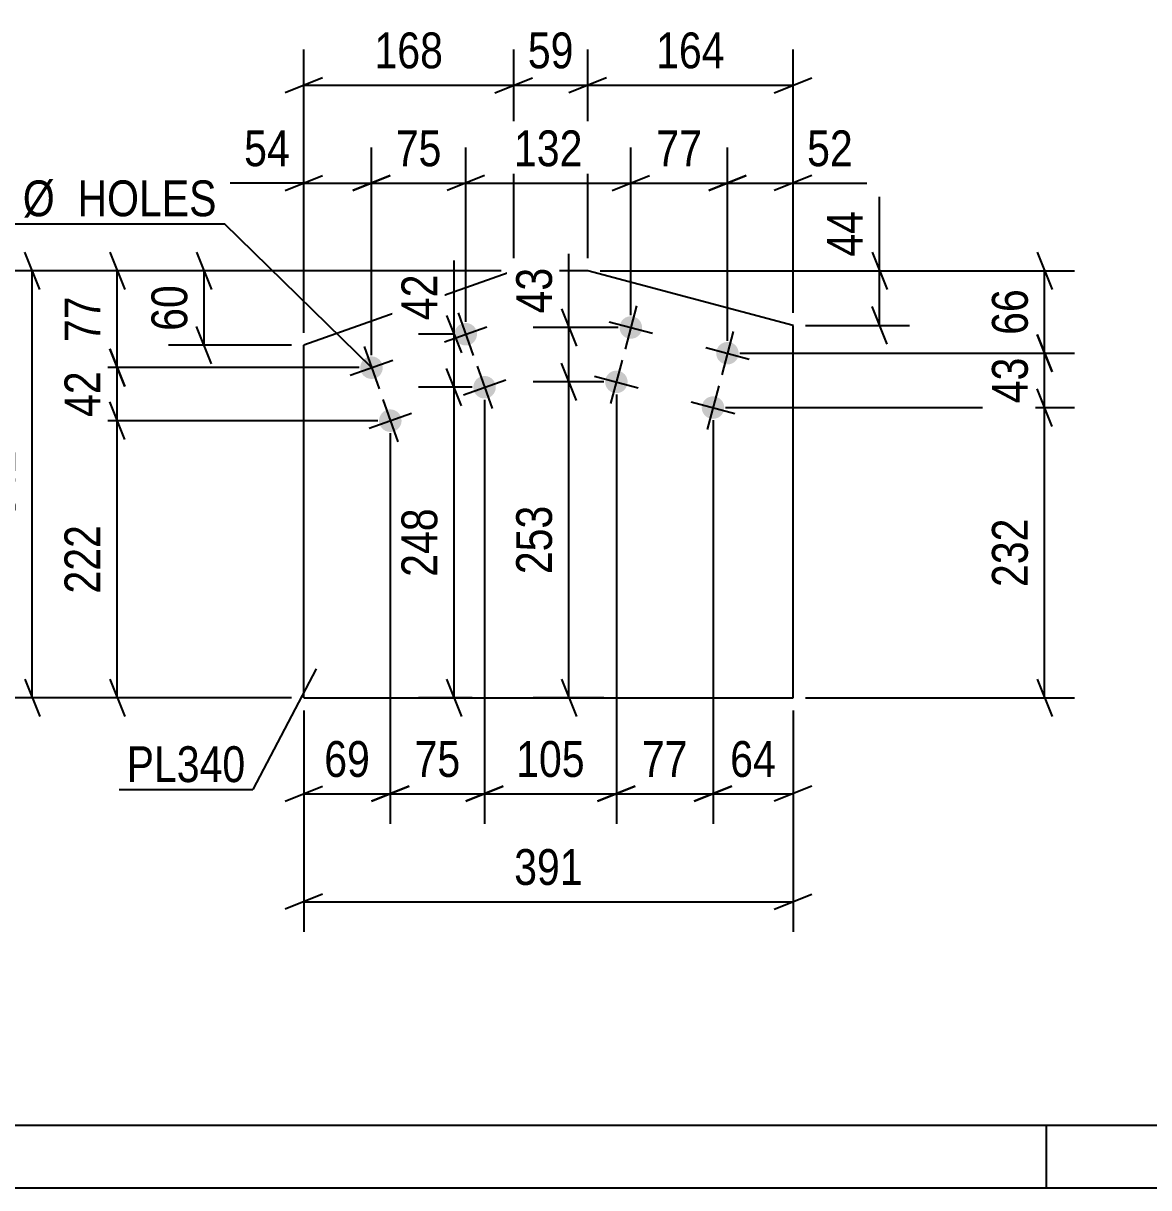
# Model space of a CAD drawing. Header units: millimetres. Extents: x 0 to 841, y 0 to 594.
# Drawn here: x 129.1 to 219.2, y 0 to 93.1 of the extents above; entities that cross this region are included whole.
import ezdxf

# ---------------------------------------------------------------- set-up
doc = ezdxf.new("R2010")
doc.units = ezdxf.units.MM
doc.styles.add('Arial Narrow', font='ARIALN.TTF', dxfattribs={"height": 0.2})

# ---------------------------------------------------------------- blocks, each defined once
blk = doc.blocks.new('Unknown-122569494-1133')
at = {"color": 5, "linetype": 'Continuous'}
for p, q in [((5, 5), (836, 5)), ((211, 0), (211, 5)), ((0, 0), (841, 0))]:
    blk.add_line(p, q, dxfattribs=at)
blk = doc.blocks.new('Bolt-122569494-1710 - 1704')
at = {"linetype": 'Continuous'}
for points in [[(178.621, 68.568, -1), (176.881, 69.03, -1)], [(186.352, 66.512, -1), (184.613, 66.974, -1)], [(177.464, 64.219, -1), (175.725, 64.681, -1)], [(185.196, 62.163, -1), (183.456, 62.625, -1)]]:
    blk.add_hatch(color=1, dxfattribs=at).paths.add_polyline_path(points)
at = {"color": 1, "linetype": 'Continuous'}
for p, q in [((178.214, 70.538), (177.288, 67.059)), ((176.011, 69.261), (179.491, 68.336)), ((185.945, 68.483), (185.02, 65.003)), ((183.743, 67.206), (187.222, 66.28)), ((177.057, 66.189), (176.132, 62.71)), ((174.855, 64.913), (178.334, 63.987)), ((184.789, 64.134), (183.863, 60.655)), ((182.586, 62.857), (186.065, 61.932))]:
    blk.add_line(p, q, dxfattribs=at)
blk = doc.blocks.new('Bolt-122569494-1715 - 1704')
at = {"linetype": 'Continuous'}
for points in [[(165.391, 68.565, -1), (163.695, 67.963, -1)], [(157.852, 65.89, -1), (156.155, 65.288, -1)], [(166.896, 64.324, -1), (165.199, 63.722, -1)], [(159.356, 61.649, -1), (157.66, 61.047, -1)]]:
    blk.add_hatch(color=1, dxfattribs=at).paths.add_polyline_path(points)
at = {"color": 1, "linetype": 'Continuous'}
for p, q in [((163.941, 69.96), (165.145, 66.567)), ((162.847, 67.662), (166.24, 68.866)), ((156.402, 67.286), (157.605, 63.893)), ((155.307, 64.987), (158.7, 66.191)), ((165.446, 65.719), (166.649, 62.326)), ((164.351, 63.421), (167.744, 64.624)), ((157.906, 63.045), (159.11, 59.652)), ((156.811, 60.746), (160.204, 61.95))]:
    blk.add_line(p, q, dxfattribs=at)
blk = doc.blocks.new('Part-122569494-1730 - 1704')
at = {"color": 2, "linetype": 'Continuous'}
for p, q in [((168.378, 73.338), (151.592, 67.383)), ((174.302, 73.338), (168.378, 73.338)), ((190.731, 68.969), (174.302, 73.338)), ((190.731, 39.176), (190.731, 68.969)), ((151.592, 39.176), (151.592, 67.383)), ((151.592, 39.176), (190.731, 39.176))]:
    blk.add_line(p, q, dxfattribs=at)
blk = doc.blocks.new('StraightDimension-122569494-1742 - 1704')
at = {"color": 7, "linetype": 'Continuous'}
for p, q in [((173.392, 62.95), (172.192, 65.95)), ((175.595, 64.45), (169.942, 64.45)), ((172.792, 39.176), (172.792, 64.45)), ((172.192, 40.676), (173.392, 37.676)), ((175.596, 39.176), (169.942, 39.176))]:
    blk.add_line(p, q, dxfattribs=at)
at = {"color": 0}
blk.add_wipeout([(172.042, 55.155), (167.842, 55.155), (167.842, 48.471), (172.042, 48.471)], dxfattribs=at)
at = {"color": 3, "style": 'Arial Narrow'}
blk.add_text('253', height=2.8633, rotation=90.00021, dxfattribs=at).set_placement((171.442, 49.071))
blk = doc.blocks.new('StraightDimension-122569494-1790 - 1704')
at = {"color": 7, "linetype": 'Continuous'}
for p, q in [((168.378, 74.338), (168.378, 91.031)), ((174.302, 74.338), (174.302, 91.031)), ((166.878, 87.581), (169.878, 88.781)), ((175.802, 88.781), (172.802, 87.581)), ((168.378, 88.181), (174.302, 88.181))]:
    blk.add_line(p, q, dxfattribs=at)
at = {"color": 0}
blk.add_wipeout([(173.768, 88.931), (173.768, 93.131), (168.912, 93.131), (168.912, 88.931)], dxfattribs=at)
at = {"color": 3, "style": 'Arial Narrow'}
blk.add_text('59', height=2.8633, dxfattribs=at).set_placement((169.512, 89.531))
blk = doc.blocks.new('StraightDimension-122569494-1908 - 1704')
at = {"color": 7, "linetype": 'Continuous'}
for p, q in [((158.508, 60.348), (158.508, 29.108)), ((151.592, 38.176), (151.592, 29.108)), ((150.092, 30.908), (153.092, 32.108)), ((160.008, 32.108), (157.008, 30.908)), ((151.592, 31.508), (158.508, 31.508))]:
    blk.add_line(p, q, dxfattribs=at)
at = {"color": 0}
blk.add_wipeout([(157.478, 32.258), (157.478, 36.458), (152.622, 36.458), (152.622, 32.258)], dxfattribs=at)
at = {"color": 3, "style": 'Arial Narrow'}
blk.add_text('69', height=2.8633, dxfattribs=at).set_placement((153.222, 32.858))
blk = doc.blocks.new('StraightDimension-122569494-1844 - 1704')
at = {"color": 7, "linetype": 'Continuous'}
for p, q in [((177.751, 69.799), (177.751, 83.201)), ((185.482, 67.743), (185.482, 83.201)), ((176.251, 79.751), (179.251, 80.951)), ((177.751, 80.351), (185.482, 80.351)), ((186.982, 80.951), (183.982, 79.751))]:
    blk.add_line(p, q, dxfattribs=at)
at = {"color": 0}
blk.add_wipeout([(184.045, 81.101), (184.045, 85.301), (179.189, 85.301), (179.189, 81.101)], dxfattribs=at)
at = {"color": 3, "style": 'Arial Narrow'}
blk.add_text('77', height=2.8633, dxfattribs=at).set_placement((179.789, 81.701))
blk = doc.blocks.new('StraightDimension-122569494-1756 - 1704')
at = {"color": 7, "linetype": 'Continuous'}
for p, q in [((163.612, 68.264), (163.612, 74.17)), ((163.612, 68.264), (163.612, 74.17)), ((163.012, 69.764), (164.212, 66.764)), ((163.543, 68.264), (160.762, 68.264)), ((163.612, 64.023), (163.612, 68.264)), ((164.212, 62.523), (163.012, 65.523)), ((165.048, 64.023), (160.762, 64.023))]:
    blk.add_line(p, q, dxfattribs=at)
at = {"color": 0}
blk.add_wipeout([(162.862, 73.645), (158.662, 73.645), (158.662, 68.789), (162.862, 68.789)], dxfattribs=at)
at = {"color": 3, "style": 'Arial Narrow'}
blk.add_text('42', height=2.8633, rotation=90.00021, dxfattribs=at).set_placement((162.262, 69.389))
blk = doc.blocks.new('StraightDimension-122569494-1732 - 1704')
at = {"color": 7, "linetype": 'Continuous'}
for p, q in [((172.792, 68.799), (172.792, 74.705)), ((172.792, 68.799), (172.792, 74.705)), ((172.192, 70.299), (173.392, 67.299)), ((176.751, 68.799), (169.942, 68.799)), ((172.792, 64.45), (172.792, 68.799)), ((173.392, 62.95), (172.192, 65.95)), ((175.595, 64.45), (169.942, 64.45))]:
    blk.add_line(p, q, dxfattribs=at)
at = {"color": 0}
blk.add_wipeout([(172.042, 74.18), (167.842, 74.18), (167.842, 69.324), (172.042, 69.324)], dxfattribs=at)
at = {"color": 3, "style": 'Arial Narrow'}
blk.add_text('43', height=2.8633, rotation=90.00021, dxfattribs=at).set_placement((171.442, 69.924))
blk = doc.blocks.new('StraightDimension-122569494-1901 - 1704')
at = {"color": 7, "linetype": 'Continuous'}
for p, q in [((137.253, 59.848), (136.053, 62.848)), ((157.508, 61.348), (133.803, 61.348)), ((136.653, 39.176), (136.653, 61.348)), ((136.053, 40.676), (137.253, 37.676)), ((150.592, 39.176), (133.803, 39.176))]:
    blk.add_line(p, q, dxfattribs=at)
at = {"color": 0}
blk.add_wipeout([(135.903, 53.604), (131.703, 53.604), (131.703, 46.92), (135.903, 46.92)], dxfattribs=at)
at = {"color": 3, "style": 'Arial Narrow'}
blk.add_text('222', height=2.8633, rotation=90.00021, dxfattribs=at).set_placement((135.303, 47.52))
blk = doc.blocks.new('StraightDimension-122569494-1766 - 1704')
at = {"color": 7, "linetype": 'Continuous'}
for p, q in [((164.212, 62.523), (163.012, 65.523)), ((165.048, 64.023), (160.762, 64.023)), ((163.612, 39.176), (163.612, 64.023)), ((163.012, 40.676), (164.212, 37.676)), ((165.049, 39.176), (160.762, 39.176))]:
    blk.add_line(p, q, dxfattribs=at)
at = {"color": 0}
blk.add_wipeout([(162.862, 54.942), (158.662, 54.942), (158.662, 48.257), (162.862, 48.257)], dxfattribs=at)
at = {"color": 3, "style": 'Arial Narrow'}
blk.add_text('248', height=2.8633, rotation=90.00021, dxfattribs=at).set_placement((162.262, 48.857))
blk = doc.blocks.new('StraightDimension-122569494-1780 - 1704')
at = {"color": 7, "linetype": 'Continuous'}
for p, q in [((174.302, 74.338), (174.302, 91.031)), ((190.731, 69.969), (190.731, 91.031)), ((175.802, 88.781), (172.802, 87.581)), ((189.231, 87.581), (192.231, 88.781)), ((174.302, 88.181), (190.731, 88.181))]:
    blk.add_line(p, q, dxfattribs=at)
at = {"color": 0}
blk.add_wipeout([(185.858, 88.931), (185.858, 93.131), (179.174, 93.131), (179.174, 88.931)], dxfattribs=at)
at = {"color": 3, "style": 'Arial Narrow'}
blk.add_text('164', height=2.8633, dxfattribs=at).set_placement((179.774, 89.531))
blk = doc.blocks.new('StraightDimension-122569494-1864 - 1704')
at = {"color": 7, "linetype": 'Continuous'}
for p, q in [((157.003, 66.589), (157.003, 83.201)), ((164.543, 69.264), (164.543, 83.201)), ((155.503, 79.751), (158.503, 80.951)), ((157.003, 80.351), (164.543, 80.351)), ((166.043, 80.951), (163.043, 79.751))]:
    blk.add_line(p, q, dxfattribs=at)
at = {"color": 0}
blk.add_wipeout([(163.201, 81.101), (163.201, 85.301), (158.345, 85.301), (158.345, 81.101)], dxfattribs=at)
at = {"color": 3, "style": 'Arial Narrow'}
blk.add_text('75', height=2.8633, dxfattribs=at).set_placement((158.945, 81.701))
blk = doc.blocks.new('StraightDimension-122569494-1800 - 1704')
at = {"color": 7, "linetype": 'Continuous'}
for p, q in [((151.592, 68.383), (151.592, 91.031)), ((168.378, 74.338), (168.378, 91.031)), ((153.092, 88.781), (150.092, 87.581)), ((166.878, 87.581), (169.878, 88.781)), ((151.592, 88.181), (168.378, 88.181))]:
    blk.add_line(p, q, dxfattribs=at)
at = {"color": 0}
blk.add_wipeout([(163.327, 88.931), (163.327, 93.131), (156.643, 93.131), (156.643, 88.931)], dxfattribs=at)
at = {"color": 3, "style": 'Arial Narrow'}
blk.add_text('168', height=2.8633, dxfattribs=at).set_placement((157.243, 89.531))
blk = doc.blocks.new('StraightDimension-122569494-1811 - 1704')
at = {"color": 7, "linetype": 'Continuous'}
for p, q in [((151.592, 38.176), (151.592, 20.468)), ((190.731, 38.176), (190.731, 20.468)), ((153.092, 23.468), (150.092, 22.268)), ((189.231, 22.268), (192.231, 23.468)), ((151.592, 22.868), (190.731, 22.868))]:
    blk.add_line(p, q, dxfattribs=at)
at = {"color": 0}
blk.add_wipeout([(174.504, 23.618), (174.504, 27.818), (167.819, 27.818), (167.819, 23.618)], dxfattribs=at)
at = {"color": 3, "style": 'Arial Narrow'}
blk.add_text('391', height=2.8633, dxfattribs=at).set_placement((168.419, 24.218))
blk = doc.blocks.new('StraightDimension-122569494-1816 - 1704')
at = {"color": 7, "linetype": 'Continuous'}
for p, q in [((197.655, 73.338), (197.655, 79.244)), ((197.655, 73.338), (197.655, 79.244)), ((197.055, 74.838), (198.255, 71.838)), ((175.302, 73.338), (200.055, 73.338)), ((197.655, 68.969), (197.655, 73.338)), ((198.255, 67.469), (197.055, 70.469)), ((191.731, 68.969), (200.055, 68.969))]:
    blk.add_line(p, q, dxfattribs=at)
at = {"color": 0}
blk.add_wipeout([(196.905, 78.719), (192.705, 78.719), (192.705, 73.863), (196.905, 73.863)], dxfattribs=at)
at = {"color": 3, "style": 'Arial Narrow'}
blk.add_text('44', height=2.8633, rotation=90.00021, dxfattribs=at).set_placement((196.305, 74.463))
blk = doc.blocks.new('StraightDimension-122569494-1825 - 1704')
at = {"color": 7, "linetype": 'Continuous'}
for p, q in [((143.011, 74.838), (144.211, 71.838)), ((167.378, 73.338), (140.761, 73.338)), ((143.611, 67.383), (143.611, 73.338)), ((144.211, 65.883), (143.011, 68.883)), ((150.592, 67.383), (140.761, 67.383))]:
    blk.add_line(p, q, dxfattribs=at)
at = {"color": 0}
blk.add_wipeout([(142.861, 72.789), (138.661, 72.789), (138.661, 67.932), (142.861, 67.932)], dxfattribs=at)
at = {"color": 3, "style": 'Arial Narrow'}
blk.add_text('60', height=2.8633, rotation=90.00021, dxfattribs=at).set_placement((142.261, 68.532))
blk = doc.blocks.new('StraightDimension-122569494-1834 - 1704')
at = {"color": 7, "linetype": 'Continuous'}
for p, q in [((185.482, 67.743), (185.482, 83.201)), ((190.731, 69.969), (190.731, 83.201)), ((183.982, 79.751), (186.982, 80.951)), ((185.482, 80.351), (190.731, 80.351)), ((192.231, 80.951), (189.231, 79.751)), ((190.731, 80.351), (196.637, 80.351)), ((190.731, 80.351), (196.637, 80.351))]:
    blk.add_line(p, q, dxfattribs=at)
at = {"color": 0}
blk.add_wipeout([(196.112, 81.101), (196.112, 85.301), (191.256, 85.301), (191.256, 81.101)], dxfattribs=at)
at = {"color": 3, "style": 'Arial Narrow'}
blk.add_text('52', height=2.8633, dxfattribs=at).set_placement((191.856, 81.701))
blk = doc.blocks.new('StraightDimension-122569494-1854 - 1704')
at = {"color": 7, "linetype": 'Continuous'}
for p, q in [((164.543, 69.264), (164.543, 83.201)), ((177.751, 69.799), (177.751, 83.201)), ((166.043, 80.951), (163.043, 79.751)), ((164.543, 80.351), (177.751, 80.351)), ((176.251, 79.751), (179.251, 80.951))]:
    blk.add_line(p, q, dxfattribs=at)
at = {"color": 0}
blk.add_wipeout([(174.489, 81.101), (174.489, 85.301), (167.805, 85.301), (167.805, 81.101)], dxfattribs=at)
at = {"color": 3, "style": 'Arial Narrow'}
blk.add_text('132', height=2.8633, dxfattribs=at).set_placement((168.405, 81.701))
blk = doc.blocks.new('StraightDimension-122569494-1938 - 1704')
at = {"color": 7, "linetype": 'Continuous'}
for p, q in [((184.326, 61.394), (184.326, 29.108)), ((190.731, 38.176), (190.731, 29.108)), ((182.826, 30.908), (185.826, 32.108)), ((192.231, 32.108), (189.231, 30.908)), ((184.326, 31.508), (190.731, 31.508))]:
    blk.add_line(p, q, dxfattribs=at)
at = {"color": 0}
blk.add_wipeout([(189.956, 32.258), (189.956, 36.458), (185.1, 36.458), (185.1, 32.258)], dxfattribs=at)
at = {"color": 3, "style": 'Arial Narrow'}
blk.add_text('64', height=2.8633, dxfattribs=at).set_placement((185.7, 32.858))
blk = doc.blocks.new('StraightDimension-122569494-1874 - 1704')
at = {"color": 7, "linetype": 'Continuous'}
for p, q in [((151.592, 68.383), (151.592, 83.201)), ((157.003, 66.589), (157.003, 83.201)), ((151.592, 80.351), (145.686, 80.351)), ((151.592, 80.351), (145.686, 80.351)), ((150.092, 79.751), (153.092, 80.951)), ((151.592, 80.351), (157.003, 80.351)), ((158.503, 80.951), (155.503, 79.751))]:
    blk.add_line(p, q, dxfattribs=at)
at = {"color": 0}
blk.add_wipeout([(151.067, 81.101), (151.067, 85.301), (146.211, 85.301), (146.211, 81.101)], dxfattribs=at)
at = {"color": 3, "style": 'Arial Narrow'}
blk.add_text('54', height=2.8633, dxfattribs=at).set_placement((146.811, 81.701))
blk = doc.blocks.new('StraightDimension-122569494-1885 - 1704')
at = {"color": 7, "linetype": 'Continuous'}
for p, q in [((136.053, 74.838), (137.253, 71.838)), ((167.378, 73.338), (133.803, 73.338)), ((136.653, 65.589), (136.653, 73.338)), ((137.253, 64.089), (136.053, 67.089)), ((156.003, 65.589), (133.803, 65.589))]:
    blk.add_line(p, q, dxfattribs=at)
at = {"color": 0}
blk.add_wipeout([(135.903, 71.892), (131.703, 71.892), (131.703, 67.035), (135.903, 67.035)], dxfattribs=at)
at = {"color": 3, "style": 'Arial Narrow'}
blk.add_text('77', height=2.8633, rotation=90.00021, dxfattribs=at).set_placement((135.303, 67.635))
blk = doc.blocks.new('StraightDimension-122569494-1893 - 1704')
at = {"color": 7, "linetype": 'Continuous'}
for p, q in [((136.053, 67.089), (137.253, 64.089)), ((156.003, 65.589), (133.803, 65.589)), ((136.653, 61.348), (136.653, 65.589)), ((137.253, 59.848), (136.053, 62.848)), ((157.508, 61.348), (133.803, 61.348))]:
    blk.add_line(p, q, dxfattribs=at)
at = {"color": 0}
blk.add_wipeout([(135.903, 65.897), (131.703, 65.897), (131.703, 61.041), (135.903, 61.041)], dxfattribs=at)
at = {"color": 3, "style": 'Arial Narrow'}
blk.add_text('42', height=2.8633, rotation=90.00021, dxfattribs=at).set_placement((135.303, 61.641))
blk = doc.blocks.new('StraightDimension-122569494-1914 - 1704')
at = {"color": 7, "linetype": 'Continuous'}
for p, q in [((166.048, 63.023), (166.048, 29.108)), ((158.508, 60.348), (158.508, 29.108)), ((157.008, 30.908), (160.008, 32.108)), ((167.548, 32.108), (164.548, 30.908)), ((158.508, 31.508), (166.048, 31.508))]:
    blk.add_line(p, q, dxfattribs=at)
at = {"color": 0}
blk.add_wipeout([(164.706, 32.258), (164.706, 36.458), (159.85, 36.458), (159.85, 32.258)], dxfattribs=at)
at = {"color": 3, "style": 'Arial Narrow'}
blk.add_text('75', height=2.8633, dxfattribs=at).set_placement((160.45, 32.858))
blk = doc.blocks.new('StraightDimension-122569494-1922 - 1704')
at = {"color": 7, "linetype": 'Continuous'}
for p, q in [((176.595, 63.45), (176.595, 29.108)), ((166.048, 63.023), (166.048, 29.108)), ((164.548, 30.908), (167.548, 32.108)), ((178.095, 32.108), (175.095, 30.908)), ((166.048, 31.508), (176.595, 31.508))]:
    blk.add_line(p, q, dxfattribs=at)
at = {"color": 0}
blk.add_wipeout([(174.663, 32.258), (174.663, 36.458), (167.979, 36.458), (167.979, 32.258)], dxfattribs=at)
at = {"color": 3, "style": 'Arial Narrow'}
blk.add_text('105', height=2.8633, dxfattribs=at).set_placement((168.579, 32.858))
blk = doc.blocks.new('StraightDimension-122569494-1930 - 1704')
at = {"color": 7, "linetype": 'Continuous'}
for p, q in [((176.595, 63.45), (176.595, 29.108)), ((184.326, 61.394), (184.326, 29.108)), ((175.095, 30.908), (178.095, 32.108)), ((185.826, 32.108), (182.826, 30.908)), ((176.595, 31.508), (184.326, 31.508))]:
    blk.add_line(p, q, dxfattribs=at)
at = {"color": 0}
blk.add_wipeout([(182.888, 32.258), (182.888, 36.458), (178.032, 36.458), (178.032, 32.258)], dxfattribs=at)
at = {"color": 3, "style": 'Arial Narrow'}
blk.add_text('77', height=2.8633, dxfattribs=at).set_placement((178.632, 32.858))
blk = doc.blocks.new('StraightDimension-122569494-1945 - 1704')
at = {"color": 7, "linetype": 'Continuous'}
for p, q in [((130.453, 71.838), (129.253, 74.838)), ((167.378, 73.338), (127.003, 73.338)), ((129.853, 39.176), (129.853, 73.338)), ((129.253, 40.676), (130.453, 37.676)), ((150.592, 39.176), (127.003, 39.176))]:
    blk.add_line(p, q, dxfattribs=at)
at = {"color": 0}
blk.add_wipeout([(129.103, 59.599), (124.903, 59.599), (124.903, 52.915), (129.103, 52.915)], dxfattribs=at)
at = {"color": 3, "style": 'Arial Narrow'}
blk.add_text('342', height=2.8633, rotation=90.00021, dxfattribs=at).set_placement((128.503, 53.515))
blk = doc.blocks.new('StraightDimension-122569494-1952 - 1704')
at = {"color": 7, "linetype": 'Continuous'}
for p, q in [((211.46, 60.894), (210.26, 63.894)), ((185.326, 62.394), (213.26, 62.394)), ((210.86, 39.176), (210.86, 62.394)), ((210.26, 40.676), (211.46, 37.676)), ((191.731, 39.176), (213.26, 39.176))]:
    blk.add_line(p, q, dxfattribs=at)
at = {"color": 0}
blk.add_wipeout([(210.11, 54.127), (205.91, 54.127), (205.91, 47.443), (210.11, 47.443)], dxfattribs=at)
at = {"color": 3, "style": 'Arial Narrow'}
blk.add_text('232', height=2.8633, rotation=90.00021, dxfattribs=at).set_placement((209.51, 48.043))
blk = doc.blocks.new('StraightDimension-122569494-1958 - 1704')
at = {"color": 7, "linetype": 'Continuous'}
for p, q in [((210.26, 68.243), (211.46, 65.243)), ((186.482, 66.743), (213.26, 66.743)), ((210.86, 62.394), (210.86, 66.743)), ((211.46, 60.894), (210.26, 63.894)), ((185.326, 62.394), (213.26, 62.394))]:
    blk.add_line(p, q, dxfattribs=at)
at = {"color": 0}
blk.add_wipeout([(210.11, 66.997), (205.91, 66.997), (205.91, 62.14), (210.11, 62.14)], dxfattribs=at)
at = {"color": 3, "style": 'Arial Narrow'}
blk.add_text('43', height=2.8633, rotation=90.00021, dxfattribs=at).set_placement((209.51, 62.74))
blk = doc.blocks.new('StraightDimension-122569494-1966 - 1704')
at = {"color": 7, "linetype": 'Continuous'}
for p, q in [((210.26, 74.838), (211.46, 71.838)), ((175.302, 73.338), (213.26, 73.338)), ((210.86, 66.743), (210.86, 73.338)), ((211.46, 65.243), (210.26, 68.243)), ((186.482, 66.743), (213.26, 66.743))]:
    blk.add_line(p, q, dxfattribs=at)
at = {"color": 0}
blk.add_wipeout([(210.11, 72.468), (205.91, 72.468), (205.91, 67.612), (210.11, 67.612)], dxfattribs=at)
at = {"color": 3, "style": 'Arial Narrow'}
blk.add_text('66', height=2.8633, rotation=90.00021, dxfattribs=at).set_placement((209.51, 68.212))
blk = doc.blocks.new('Mark-122569494-1726 - 1704')
at = {"color": 30, "linetype": 'Continuous'}
for p in [(152.576, 41.498), (136.812, 31.842)]:
    blk.add_line(p, (147.516, 31.842), dxfattribs=at)
at = {"color": 0}
blk.add_wipeout([(146.916, 32.442), (146.916, 35.442), (137.412, 35.442), (137.412, 32.442)], dxfattribs=at)
blk.add_wipeout([(146.916, 32.442), (146.916, 35.442), (137.412, 35.442), (137.412, 32.442)], dxfattribs=at)
at = {"color": 3, "style": 'Arial Narrow'}
blk.add_text('PL340', height=2.8633, dxfattribs=at).set_placement((137.412, 32.442))
blk = doc.blocks.new('MarkSet-122569494-1974 - 1704')
at = {"color": 7, "linetype": 'Continuous'}
for p in [(118.49, 77.1), (157.004, 65.589)]:
    blk.add_line(p, (145.23, 77.1), dxfattribs=at)
at = {"color": 0}
for points in [[(120.918, 77.7), (120.918, 80.7), (119.09, 80.7), (119.09, 77.7)], [(123.647, 77.7), (123.647, 80.7), (121.818, 80.7), (121.818, 77.7)], [(128.203, 77.7), (128.203, 80.7), (124.547, 80.7), (124.547, 77.7)], [(144.63, 77.7), (144.63, 80.7), (129.103, 80.7), (129.103, 77.7)]]:
    blk.add_wipeout(points, dxfattribs=at)
for points in [[(120.918, 77.7), (120.918, 80.7), (119.09, 80.7), (119.09, 77.7)], [(123.647, 77.7), (123.647, 80.7), (121.818, 80.7), (121.818, 77.7)], [(128.203, 77.7), (128.203, 80.7), (124.547, 80.7), (124.547, 77.7)], [(144.63, 77.7), (144.63, 80.7), (129.103, 80.7), (129.103, 77.7)]]:
    blk.add_wipeout(points, dxfattribs=at)
at = {"color": 3, "style": 'Arial Narrow'}
for s, height, p in [('8', 2.863, (119.09, 77.7)), ('#', 2.863, (121.818, 77.7)), ('18', 2.8633, (124.547, 77.7)), ('Ø  HOLES', 2.8633, (129.103, 77.7))]:
    blk.add_text(s, height=height, dxfattribs=at).set_placement(p)

msp = doc.modelspace()

# ---------------------------------------------------------------- block references
for name in ['Unknown-122569494-1133', 'Part-122569494-1730 - 1704', 'Bolt-122569494-1715 - 1704', 'Bolt-122569494-1710 - 1704']:
    msp.add_blockref(name, (0, 0))

# ---------------------------------------------------------------- next in the draw order: block references
for name in ['StraightDimension-122569494-1790 - 1704', 'StraightDimension-122569494-1756 - 1704', 'StraightDimension-122569494-1742 - 1704', 'StraightDimension-122569494-1908 - 1704']:
    msp.add_blockref(name, (0, 0))

# ---------------------------------------------------------------- next in the draw order: block references
for name in ['StraightDimension-122569494-1864 - 1704', 'StraightDimension-122569494-1844 - 1704', 'StraightDimension-122569494-1766 - 1704', 'StraightDimension-122569494-1901 - 1704']:
    msp.add_blockref(name, (0, 0))

# ---------------------------------------------------------------- next in the draw order: block references
for name in ['StraightDimension-122569494-1732 - 1704', 'StraightDimension-122569494-1811 - 1704']:
    msp.add_blockref(name, (0, 0))

# ---------------------------------------------------------------- next in the draw order: block references
for name in ['StraightDimension-122569494-1780 - 1704', 'StraightDimension-122569494-1800 - 1704', 'StraightDimension-122569494-1938 - 1704']:
    msp.add_blockref(name, (0, 0))

# ---------------------------------------------------------------- next in the draw order: block references
for name in ['StraightDimension-122569494-1816 - 1704', 'StraightDimension-122569494-1825 - 1704']:
    msp.add_blockref(name, (0, 0))

# ---------------------------------------------------------------- next in the draw order: block references
for name in ['StraightDimension-122569494-1874 - 1704', 'StraightDimension-122569494-1854 - 1704', 'StraightDimension-122569494-1834 - 1704']:
    msp.add_blockref(name, (0, 0))

# ---------------------------------------------------------------- next in the draw order: block references
msp.add_blockref('StraightDimension-122569494-1885 - 1704', (0, 0))

# ---------------------------------------------------------------- next in the draw order: block references
msp.add_blockref('StraightDimension-122569494-1893 - 1704', (0, 0))

# ---------------------------------------------------------------- next in the draw order: block references
msp.add_blockref('StraightDimension-122569494-1914 - 1704', (0, 0))

# ---------------------------------------------------------------- next in the draw order: block references
msp.add_blockref('StraightDimension-122569494-1922 - 1704', (0, 0))

# ---------------------------------------------------------------- next in the draw order: block references
for name in ['StraightDimension-122569494-1945 - 1704', 'StraightDimension-122569494-1930 - 1704']:
    msp.add_blockref(name, (0, 0))

# ---------------------------------------------------------------- next in the draw order: block references
for name in ['MarkSet-122569494-1974 - 1704', 'StraightDimension-122569494-1952 - 1704', 'Mark-122569494-1726 - 1704']:
    msp.add_blockref(name, (0, 0))

# ---------------------------------------------------------------- next in the draw order: block references
msp.add_blockref('StraightDimension-122569494-1958 - 1704', (0, 0))

# ---------------------------------------------------------------- next in the draw order: block references
msp.add_blockref('StraightDimension-122569494-1966 - 1704', (0, 0))

doc.saveas('drawing.dxf')
